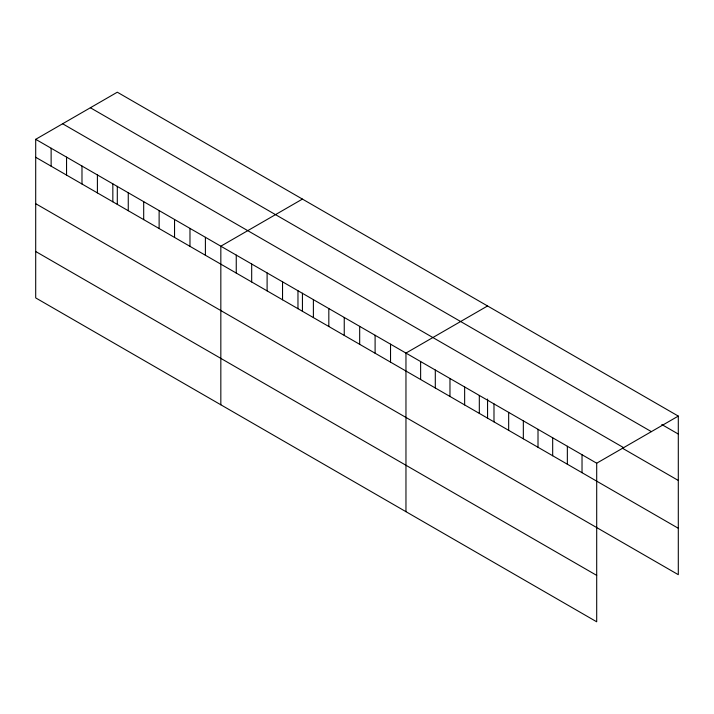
<?xml version="1.0" encoding="UTF-8"?>
<svg xmlns="http://www.w3.org/2000/svg" width="714" height="714" viewBox="0 0 714 714"><rect width="100%" height="100%" fill="white"/><g stroke="black" fill="none" stroke-linecap="round" stroke-linejoin="round"><path stroke-width="1.07" d="M35.7 139.319L596.699 463.207L596.699 621.796L35.7 297.908L35.7 139.319L117.301 92.204L678.3 416.092L678.3 574.681L35.7 203.686M302.433 199.09L220.831 246.196L220.831 404.793M487.564 305.967L405.963 353.082L405.963 511.67M596.699 463.207L678.3 416.092M661.798 424.527L678.3 434.05M90.375 107.752L651.373 431.64M62.627 123.772L623.625 447.66M622.358 448.169L678.3 480.46M35.7 157.276L678.3 528.271M35.7 251.498L596.699 575.386M582.026 454.738L582.026 472.695M567.353 446.268L567.353 464.225M552.681 437.789L552.681 455.755M538.008 429.319L538.008 447.285M523.335 420.849L523.335 438.807M508.663 412.38L508.663 430.337M493.99 403.91L493.99 421.867M487.564 399.028L487.564 418.154M479.317 395.44L479.317 413.397M464.644 386.97L464.644 404.927M449.972 378.5L449.972 396.457M435.299 370.022L435.299 387.988M420.626 361.552L420.626 379.518M390.531 344.175L390.531 362.132M375.1 335.268L375.1 353.225M359.678 326.36L359.678 344.318M344.246 317.453L344.246 335.41M328.824 308.546L328.824 326.503M313.392 299.639L313.392 317.605M302.433 293.204L302.433 311.268M297.97 290.732L297.97 308.698M282.539 281.825L282.539 299.791M267.107 272.918L267.107 290.884M251.685 264.01L251.685 281.976M236.254 255.103L236.254 273.069M205.4 237.298L205.4 255.255M189.978 228.391L189.978 246.348M174.546 219.484L174.546 237.441M159.124 210.576L159.124 228.534M143.692 201.669L143.692 219.626M128.261 192.762L128.261 210.719M117.301 186.318L117.301 204.382M112.839 183.855L112.839 201.812M97.407 174.948L97.407 192.905M81.985 166.041L81.985 183.998M66.554 157.134L66.554 175.091M51.131 148.226L51.131 166.183"/></g></svg>
